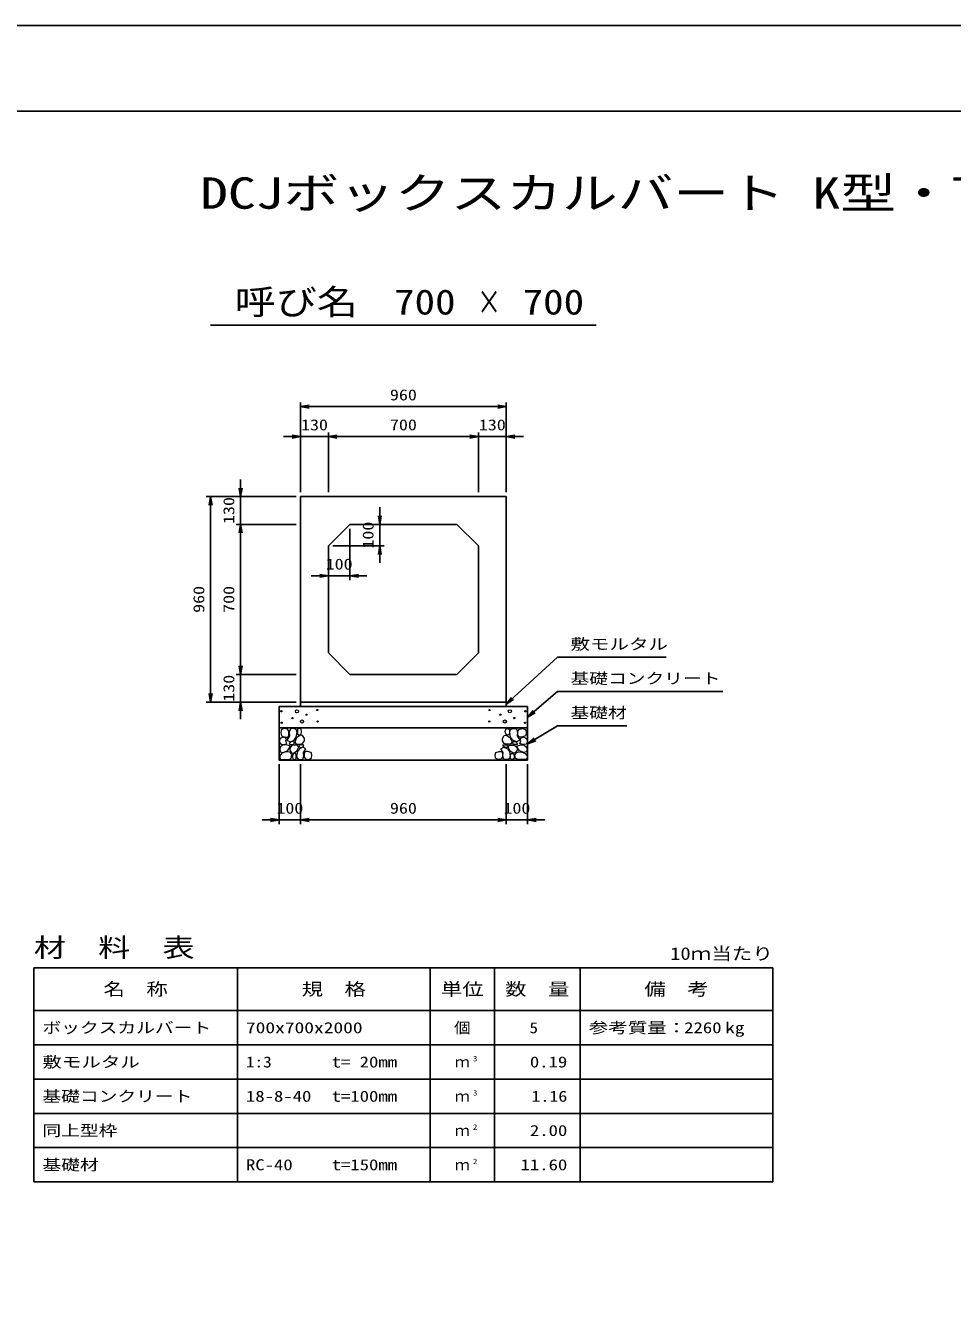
# Model space of a CAD drawing. Units: millimetres at full size. Extents: x 0 to 16820, y 0 to 11880.
# Drawn here: x 5646 to 9973, y 5940 to 11880 of the extents above; entities that cross this region are included whole.
import ezdxf
from ezdxf.enums import TextEntityAlignment as Align

# ---------------------------------------------------------------- set-up
doc = ezdxf.new("R2010")
doc.units = ezdxf.units.MM
for name, color, linetype, lineweight in [('D-DCR-HCHn', 4, 'Continuous', 9), ('D-MTR-FRAM', 7, 'Continuous', 25), ('D-MTR-LINE', 7, 'Continuous', 25), ('D-STR-DIM', 7, 'Continuous', 25), ('D-STR-STRn', 1, 'Continuous', 25), ('D-STR-TXT', 7, 'Continuous', 25), ('D-TTL', 2, 'Continuous', 25), ('D-TTL-TXT', 7, 'Continuous', 25)]:
    doc.layers.add(name, color=color, linetype=linetype, lineweight=lineweight)
doc.layers.add('D-MTR', color=7, linetype='Continuous')
doc.layers.add('D-MTR-TXT', color=7, linetype='Continuous')
doc.styles.add('ＭＳ ゴシック', font='')
doc.styles.get('ＭＳ ゴシック').set_extended_font_data('MS Gothic')

# ---------------------------------------------------------------- blocks, each defined once
blk = doc.blocks.new('open_arrow')
at = {"color": 0, "linetype": 'Continuous', "lineweight": -2}
blk.add_lwpolyline([(7.5, 1.25), (0, 0), (7.5, -1.25)], dxfattribs=at)

msp = doc.modelspace()

# ---------------------------------------------------------------- linework, layer by layer
at = {"layer": 'D-DCR-HCHn'}
for points in [[(6835.46, 8550.356), (6830.26, 8534.753), (6837.194, 8524.352), (6854.53, 8522.618), (6866.366, 8527.699), (6861.464, 8539.954), (6864.932, 8546.889), (6857.997, 8553.823), (6847.596, 8557.29)], [(6868.399, 8593.696), (6852.796, 8597.163), (6838.928, 8590.228), (6837.194, 8574.626), (6840.661, 8562.491), (6857.997, 8557.29), (6870.132, 8557.29), (6875.333, 8565.958), (6875.333, 8585.028)], [(6882.267, 8595.429), (6877.067, 8579.827), (6878.8, 8562.491), (6866.665, 8543.421), (6882.267, 8534.753), (6899.603, 8543.421), (6910.005, 8557.29), (6913.472, 8579.827), (6910.005, 8591.962), (6899.603, 8597.163)], [(6911.739, 8553.823), (6903.071, 8533.02), (6910.005, 8524.352), (6930.808, 8524.352), (6939.476, 8527.819), (6948.144, 8539.954), (6948.144, 8550.356), (6939.476, 8564.224), (6929.074, 8565.958)], [(6915.206, 8591.962), (6915.206, 8571.159), (6923.874, 8565.958), (6932.542, 8571.159), (6934.275, 8583.294), (6932.542, 8593.696), (6920.407, 8597.163)], [(7908.261, 8553.823), (7916.929, 8533.02), (7909.995, 8524.352), (7889.192, 8524.352), (7880.524, 8527.819), (7871.856, 8539.954), (7871.856, 8550.356), (7880.524, 8564.224), (7890.926, 8565.958)], [(7904.794, 8591.962), (7904.794, 8571.159), (7896.126, 8565.958), (7887.458, 8571.159), (7885.725, 8583.294), (7887.458, 8593.696), (7899.593, 8597.163)], [(7937.733, 8595.429), (7942.933, 8579.827), (7941.2, 8562.491), (7953.335, 8543.421), (7937.733, 8534.753), (7920.397, 8543.421), (7909.995, 8557.29), (7906.528, 8579.827), (7909.995, 8591.962), (7920.397, 8597.163)], [(7951.601, 8593.696), (7967.204, 8597.163), (7981.072, 8590.228), (7982.806, 8574.626), (7979.339, 8562.491), (7962.003, 8557.29), (7949.868, 8557.29), (7944.667, 8565.958), (7944.667, 8585.028)], [(7984.54, 8550.356), (7989.74, 8534.753), (7982.806, 8524.352), (7965.47, 8522.618), (7953.634, 8527.699), (7958.536, 8539.954), (7955.068, 8546.889), (7962.003, 8553.823), (7972.404, 8557.29)], [(6868.366, 8492.757), (6881.208, 8512.019), (6879.603, 8516.834), (6861.946, 8521.65), (6845.894, 8520.045), (6834.658, 8510.414), (6833.052, 8499.177), (6834.658, 8487.941), (6847.499, 8484.731)], [(6885.735, 8534.753), (6877.067, 8527.819), (6880.534, 8522.618), (6892.669, 8522.618), (6897.87, 8524.352), (6901.337, 8531.286), (6896.136, 8536.487)], [(6913.311, 8492.757), (6921.337, 8512.019), (6914.916, 8520.045), (6895.654, 8520.045), (6887.628, 8516.834), (6879.603, 8505.598), (6879.603, 8495.967), (6887.628, 8483.125), (6897.259, 8481.52)], [(6940.599, 8454.232), (6945.415, 8468.679), (6943.81, 8484.731), (6955.046, 8502.388), (6940.599, 8510.414), (6924.548, 8502.388), (6914.916, 8489.546), (6911.706, 8468.679), (6914.916, 8457.443), (6924.548, 8452.627)], [(6937.389, 8510.414), (6945.415, 8516.834), (6942.204, 8521.65), (6930.968, 8521.65), (6926.153, 8520.045), (6922.942, 8513.624), (6927.758, 8508.808)], [(7879.401, 8454.232), (7874.585, 8468.679), (7876.19, 8484.731), (7864.954, 8502.388), (7879.401, 8510.414), (7895.452, 8502.388), (7905.084, 8489.546), (7908.294, 8468.679), (7905.084, 8457.443), (7895.452, 8452.627)], [(7882.611, 8510.414), (7874.585, 8516.834), (7877.796, 8521.65), (7889.032, 8521.65), (7893.847, 8520.045), (7897.058, 8513.624), (7892.242, 8508.808)], [(7906.689, 8492.757), (7898.663, 8512.019), (7905.084, 8520.045), (7924.346, 8520.045), (7932.372, 8516.834), (7940.397, 8505.598), (7940.397, 8495.967), (7932.372, 8483.125), (7922.741, 8481.52)], [(7934.265, 8534.753), (7942.933, 8527.819), (7939.466, 8522.618), (7927.331, 8522.618), (7922.13, 8524.352), (7918.663, 8531.286), (7923.864, 8536.487)], [(7951.634, 8492.757), (7938.792, 8512.019), (7940.397, 8516.834), (7958.054, 8521.65), (7974.106, 8520.045), (7985.342, 8510.414), (7986.948, 8499.177), (7985.342, 8487.941), (7972.501, 8484.731)], [(6874.787, 8452.627), (6886.023, 8457.443), (6889.234, 8473.494), (6882.813, 8484.731), (6871.577, 8487.941), (6857.13, 8486.336), (6841.078, 8479.915), (6833.052, 8470.284), (6833.052, 8459.048), (6837.868, 8452.627), (6857.13, 8454.232)], [(6910.101, 8457.443), (6910.101, 8476.705), (6902.075, 8481.52), (6894.049, 8476.705), (6892.444, 8465.469), (6894.049, 8455.837), (6905.285, 8452.627)], [(6953.441, 8455.837), (6967.887, 8452.627), (6980.729, 8459.048), (6982.334, 8473.494), (6979.124, 8484.731), (6963.072, 8489.546), (6951.836, 8489.546), (6947.02, 8481.52), (6947.02, 8463.863)], [(7866.559, 8455.837), (7852.113, 8452.627), (7839.271, 8459.048), (7837.666, 8473.494), (7840.876, 8484.731), (7856.928, 8489.546), (7868.164, 8489.546), (7872.98, 8481.52), (7872.98, 8463.863)], [(7909.899, 8457.443), (7909.899, 8476.705), (7917.925, 8481.52), (7925.951, 8476.705), (7927.556, 8465.469), (7925.951, 8455.837), (7914.715, 8452.627)], [(7945.213, 8452.627), (7933.977, 8457.443), (7930.766, 8473.494), (7937.187, 8484.731), (7948.423, 8487.941), (7962.87, 8486.336), (7978.922, 8479.915), (7986.948, 8470.284), (7986.948, 8459.048), (7982.132, 8452.627), (7962.87, 8454.232)]]:
    msp.add_lwpolyline(points, close=True, dxfattribs=at)
for centre, radius in [((6840.727, 8677.43), 3), ((6913.336, 8677.43), 7.5), ((7008.131, 8683.481), 3), ((7811.869, 8683.481), 3), ((7906.664, 8677.43), 7.5), ((7979.273, 8677.43), 3), ((6841.869, 8623.919), 3), ((6892.292, 8645.761), 3), ((6936.664, 8629.97), 7.5), ((6957.708, 8661.639), 3), ((7009.273, 8629.97), 3), ((7810.727, 8629.97), 3), ((7862.292, 8661.639), 3), ((7883.336, 8629.97), 7.5), ((7927.708, 8645.761), 3), ((7978.131, 8623.919), 3)]:
    msp.add_circle(centre, radius, dxfattribs=at)
at = {"layer": 'D-MTR-FRAM'}
for p, q in [((5685, 7480), (9135, 7480)), ((5685, 7480), (5685, 6480)), ((9135, 7480), (9135, 6480)), ((5685, 6480), (9135, 6480))]:
    msp.add_line(p, q, dxfattribs=at)
at = {"layer": 'D-MTR-LINE'}
for p, q in [((6635, 7480), (6635, 6480)), ((7535, 7480), (7535, 6480)), ((7835, 7480), (7835, 6480)), ((8235, 7480), (8235, 6480)), ((5685, 7280), (9135, 7280)), ((5685, 7120), (9135, 7120)), ((5685, 6960), (9135, 6960)), ((5685, 6800), (9135, 6800)), ((5685, 6640), (9135, 6640))]:
    msp.add_line(p, q, dxfattribs=at)
at = {"layer": 'D-STR-DIM'}
for p, q in [((6930, 9700), (6930, 10120)), ((6930, 10100), (7890, 10100)), ((7890, 9700), (7890, 10120)), ((6930, 9700), (6930, 9980)), ((7060, 9700), (7060, 9980)), ((7060, 9700), (7060, 9980)), ((7760, 9700), (7760, 9980)), ((7760, 9700), (7760, 9980)), ((7890, 9700), (7890, 9980)), ((6850, 9960), (7140, 9960)), ((7060, 9960), (7760, 9960)), ((7680, 9960), (7970, 9960)), ((6650, 9470), (6650, 9760)), ((6910, 9680), (6490, 9680)), ((6510, 8720), (6510, 9680)), ((6910, 9680), (6630, 9680)), ((7300, 9370), (7300, 9630)), ((6910, 9550), (6630, 9550)), ((6910, 9550), (6630, 9550)), ((6650, 8850), (6650, 9550)), ((7160, 9530), (7160, 9290)), ((7180, 9550), (7320, 9550)), ((7080, 9450), (7320, 9450)), ((7060, 9430), (7060, 9290)), ((7240, 9310), (6980, 9310)), ((6650, 8640), (6650, 8930)), ((6910, 8850), (6630, 8850)), ((6910, 8850), (6630, 8850)), ((6910, 8720), (6490, 8720)), ((6910, 8720), (6630, 8720)), ((6830, 8430), (6830, 8150)), ((6930, 8430), (6930, 8150)), ((6930, 8430), (6930, 8150)), ((7890, 8430), (7890, 8150)), ((7890, 8430), (7890, 8150)), ((7990, 8430), (7990, 8150)), ((7010, 8170), (6750, 8170)), ((6930, 8170), (7890, 8170)), ((7810, 8170), (8070, 8170))]:
    msp.add_line(p, q, dxfattribs=at)
at = {"layer": 'D-STR-STRn'}
for p, q in [((6930, 9680), (7890, 9680)), ((6930, 8720), (6930, 9680)), ((7890, 9680), (7890, 8720)), ((7060, 9450), (7160, 9550)), ((7160, 9550), (7660, 9550)), ((7660, 9550), (7760, 9450)), ((7060, 8950), (7060, 9450)), ((7760, 9450), (7760, 8950)), ((7160, 8850), (7060, 8950)), ((7760, 8950), (7660, 8850)), ((7660, 8850), (7160, 8850)), ((6830, 8450), (6830, 8700)), ((6830, 8700), (7990, 8700)), ((7890, 8720), (6930, 8720)), ((6930, 8720), (6930, 8700)), ((7890, 8720), (7890, 8700)), ((7990, 8700), (7990, 8450)), ((6830, 8600), (7990, 8600)), ((6830, 8450), (7990, 8450))]:
    msp.add_line(p, q, dxfattribs=at)
at = {"layer": 'D-STR-TXT'}
for points in [[(7890, 8710), (8130, 8930), (8170, 8930), (8636.65, 8930)], [(7990, 8650), (8130, 8770), (8170, 8770), (8900.305, 8770)], [(7990, 8525), (8130, 8610), (8170, 8610), (8452.944, 8610)]]:
    msp.add_lwpolyline(points, dxfattribs=at)
at = {"layer": 'D-TTL'}
for points in [[(0, 0), (16820, 0), (16820, 11880), (0, 11880)], [(400, 400), (16420, 400), (16420, 11480), (400, 11480)]]:
    msp.add_lwpolyline(points, close=True, dxfattribs=at)
at = {"layer": 'D-TTL-TXT'}
msp.add_line((6510, 10480), (8310, 10480), dxfattribs=at)

# ---------------------------------------------------------------- block references
at = {"layer": 'D-STR-DIM', "xscale": 5.33, "yscale": 5.33}
for p in [(6930, 10100), (7060, 9960), (7060, 9960), (7890, 9960), (7160, 9310), (6930, 8170), (6930, 8170), (7990, 8170)]:
    msp.add_blockref('open_arrow', p, dxfattribs=at)
for p, rotation in [((7890, 10100), 180), ((6930, 9960), 180), ((7760, 9960), 180), ((7760, 9960), 180), ((6650, 9680), 90), ((6510, 9680), 270), ((7300, 9550), 90), ((6650, 9550), 270), ((6650, 9550), 270), ((7300, 9450), 270), ((7060, 9310), 180), ((6650, 8850), 90), ((6650, 8850), 90), ((6510, 8720), 90), ((6650, 8720), 270), ((6830, 8170), 180), ((7890, 8170), 180), ((7890, 8170), 180)]:
    msp.add_blockref('open_arrow', p, dxfattribs=dict(at, rotation=rotation))
at = {"layer": 'D-STR-TXT', "xscale": 5.33, "yscale": 5.33}
for p, rotation in [((7890, 8710), 42.5), ((7990, 8650), 40.6), ((7990, 8525), 31.3)]:
    msp.add_blockref('open_arrow', p, dxfattribs=dict(at, rotation=rotation))

# ---------------------------------------------------------------- texts
at = {"layer": 'D-MTR', "style": 'ＭＳ ゴシック', "width": 1.25}
msp.add_text('材\u3000料\u3000表', height=87.98, dxfattribs=at).set_placement((5685, 7504), align=Align.BOTTOM_LEFT)
at = {"layer": 'D-MTR', "style": 'ＭＳ ゴシック', "width": 1.2}
msp.add_text('10ｍ当たり', height=58.65, dxfattribs=at).set_placement((9135, 7499.333), align=Align.BOTTOM_RIGHT)
at = {"layer": 'D-MTR-TXT', "style": 'ＭＳ ゴシック'}
for s, height, width, p in [('名\u3000称', 58.65, 1.25, (6160, 7380)), ('規\u3000格', 58.65, 1.25, (7085, 7380)), ('単位', 58.65, 1.25, (7685, 7380)), ('数\u3000量', 58.65, 1.25, (8035, 7380)), ('備\u3000考', 58.65, 1.25, (8685, 7380)), ('個', 51.32, 1.1, (7685, 7200))]:
    msp.add_text(s, height=height, dxfattribs=dict(at, width=width)).set_placement(p, align=Align.MIDDLE_CENTER)
for s, width, p in [('ボックスカルバート', 1.25, (5725, 7200)), ('700x700x2000', 1.3, (6675, 7200)), ('参考質量：    kg', 1.3, (8275, 7200)), ('敷モルタル', 1.3, (5725, 7040)), ('1:3', 1.15, (6675, 7040)), ('t= 20mm', 1.25, (7075, 7040)), ('基礎コンクリート', 1.25, (5725, 6880)), ('18-8-40', 1.25, (6675, 6880)), ('t=100mm', 1.25, (7075, 6880)), ('同上型枠', 1.25, (5725, 6720)), ('基礎材', 1.25, (5725, 6560)), ('RC-40', 1.25, (6675, 6560)), ('t=150mm', 1.25, (7075, 6560))]:
    msp.add_text(s, height=51.32, dxfattribs=dict(at, width=width)).set_placement(p, align=Align.MIDDLE_LEFT)
for s, width, p in [('5', 1.15, (8038.553, 7200)), ('2260', 1.25, (8895, 7200)), ('0.19', 1.25, (8175, 7040)), ('1.16', 1.2, (8175, 6880)), ('2.00', 1.25, (8175, 6720)), ('11.60', 1.25, (8175, 6560))]:
    msp.add_text(s, height=51.32, dxfattribs=dict(at, width=width)).set_placement(p, align=Align.MIDDLE_RIGHT)
for p in [(7685, 7040), (7685, 6880), (7685, 6720), (7685, 6560)]:
    msp.add_text('ｍ', height=51.32, dxfattribs=at).set_placement(p, align=Align.MIDDLE_CENTER)
at = {"layer": 'D-MTR-TXT', "style": 'ＭＳ ゴシック', "width": 1.15}
for s, p in [('3', (7735, 7035.333)), ('3', (7735, 6875.333)), ('2', (7735, 6715.333)), ('2', (7735, 6555.333))]:
    msp.add_text(s, height=25.66, dxfattribs=at).set_placement(p, align=Align.BOTTOM_LEFT)
at = {"layer": 'D-STR-DIM', "style": 'ＭＳ ゴシック', "width": 1.2}
for s, p in [('960', (7410, 10155)), ('130', (6995, 10015)), ('700', (7410, 10015)), ('130', (7825, 10015)), ('100', (7110, 9365)), ('100', (6880, 8225)), ('960', (7410, 8225)), ('100', (7940, 8225))]:
    msp.add_text(s, height=51.32, dxfattribs=at).set_placement(p, align=Align.MIDDLE_CENTER)
for s, p in [('130', (6595, 9615)), ('100', (7245, 9500)), ('960', (6455, 9200)), ('700', (6595, 9200)), ('130', (6595, 8785))]:
    msp.add_text(s, height=51.32, rotation=90, dxfattribs=at).set_placement(p, align=Align.MIDDLE_CENTER)
at = {"layer": 'D-STR-TXT', "style": 'ＭＳ ゴシック'}
for s, width, p in [('敷モルタル', 1.3, (8190, 8950)), ('基礎コンクリート', 1.25, (8190, 8790)), ('基礎材', 1.25, (8190, 8630))]:
    msp.add_text(s, height=51.32, dxfattribs=dict(at, width=width)).set_placement(p, align=Align.BOTTOM_LEFT)
at = {"layer": 'D-TTL-TXT', "style": 'ＭＳ ゴシック'}
for s, height, width, p in [('DCJボックスカルバート K型・T型', 146.6, 1.3, (8410, 10980)), ('呼び名', 117.3, 1.2, (6910, 10495)), ('700', 117.3, 1.2, (7510, 10495)), ('×', 117.3, 0.7, (7810, 10495)), ('700', 117.3, 1.2, (8110, 10495))]:
    msp.add_text(s, height=height, dxfattribs=dict(at, width=width)).set_placement(p, align=Align.BOTTOM_CENTER)

doc.saveas('drawing.dxf')
